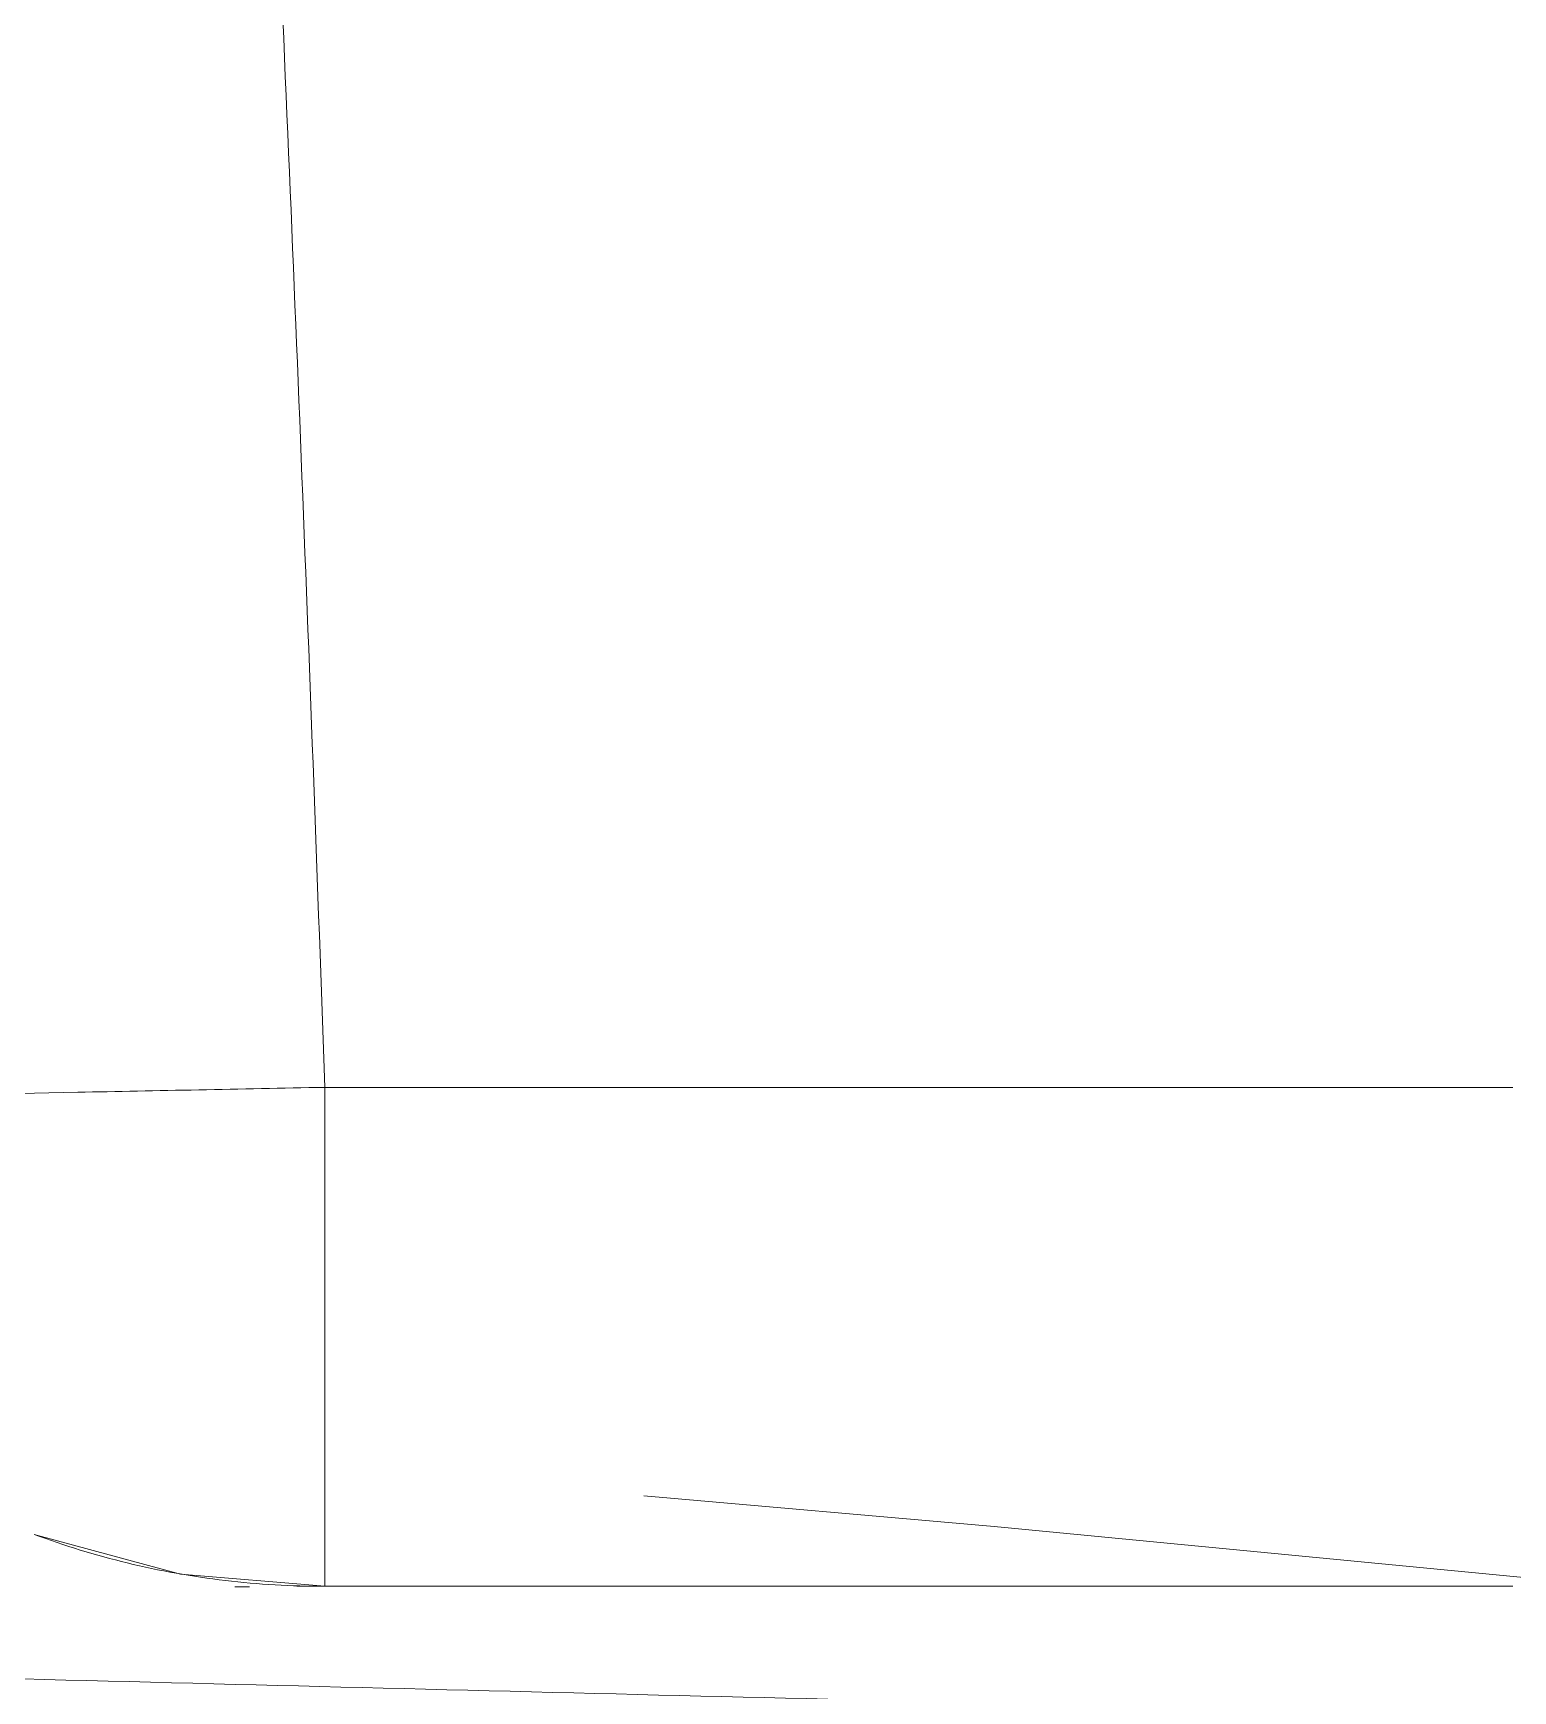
# Model space of a CAD drawing. Header units: millimetres. Extents: x 1680 to 166026, y 35966 to 91121.
# Drawn here: x 99660.8 to 99751, y 50383.8 to 50484.9 of the extents above; entities that cross this region are included whole.
import ezdxf

# ---------------------------------------------------------------- set-up
doc = ezdxf.new("R2010")
doc.units = ezdxf.units.MM
doc.layers.add('G-IMPT', color=8, linetype='Continuous', lineweight=18)
doc.layers.add('I-Furn', color=252, linetype='Continuous', lineweight=13)

# ---------------------------------------------------------------- blocks, each defined once
blk = doc.blocks.new('Furniture_Sofas-Armchairs_Icons-of-Denmark_ EC1-Sofa_Configuration7 - Default-V17-mebel yerləşmə planı')
at = {"layer": 'G-IMPT'}
for p, q in [((1328.88, 270.01), (1328.88, 342.5)), ((1328.92, 264.53), (1328.91, 265.41))]:
    blk.add_line(p, q, dxfattribs=at)
at = {"layer": 'G-IMPT', "flags": 128}
for points in [[(1335.25, 414.98), (1325.23, 310.86), (1323.37, 289.47)], [(1323.37, 289.47), (1325.23, 310.86), (1335.25, 414.98)], [(1328.88, 270.01), (1328.13, 261.2), (1325.79, 252.5), (1325.71, 252.29)]]:
    blk.add_lwpolyline(points, dxfattribs=at)
at = {"layer": 'I-Furn'}
for p, q in [((1298.44, 342.5), (1298.44, 270.01)), ((1328.87, 270.01), (1328.87, 342.5))]:
    blk.add_line(p, q, dxfattribs=at)
for points in [[(1329.95, -1.5), (1329.96, 12.29), (1330.07, 39.85), (1330.58, 81.19), (1331.34, 122.54), (1332.28, 163.83), (1333.33, 205.17), (1334.4, 246.46), (1335.46, 287.79), (1336.45, 329.1), (1337.37, 370.43), (1337.91, 397.99), (1338.17, 411.76)], [(1298.44, 270.01), (1273.61, 269.15), (1223.96, 267.16), (1149.52, 263.47), (1075.07, 259.82), (1025.39, 258.62), (1000.54, 258.62)], [(1328.87, 268.3), (1328.87, 268.81), (1328.87, 269.38), (1328.87, 270.01)]]:
    blk.add_open_spline(points, degree=3, dxfattribs=at)
for points, knots in [([(1298.44, 270.01), (1298.54, 264.85), (1298.75, 254.57), (1299.1, 236.97), (1299.24, 230.23), (1299.24, 230.04)], [0, 0, 0, 0, 0.25, 0.5, 1, 1, 1, 1]), ([(1328.88, 270.01), (1328.87, 270.01), (1322.17, 270.01), (1306.42, 270.01), (1298.44, 270.01)], [-1.991044, -1.991044, -1.991044, -1.991044, -1, 0, 0, 0, 0]), ([(1325.71, 252.29), (1326.41, 254.14), (1327.58, 257.98), (1328.65, 263.93), (1328.88, 267.99), (1328.87, 270.01)], [0.6692888, 0.6692888, 0.6692888, 0.6692888, 0.7777778, 0.8888889, 1, 1, 1, 1])]:
    blk.add_open_spline(points, degree=3, knots=knots, dxfattribs=at)

msp = doc.modelspace()

# ---------------------------------------------------------------- block references
at = {"layer": 'I-Furn', "rotation": 269.9999999999999}
msp.add_blockref('Furniture_Sofas-Armchairs_Icons-of-Denmark_ EC1-Sofa_Configuration7 - Default-V17-mebel yerləşmə planı', (99408.55, 51719.06), dxfattribs=at)

doc.saveas('drawing.dxf')
